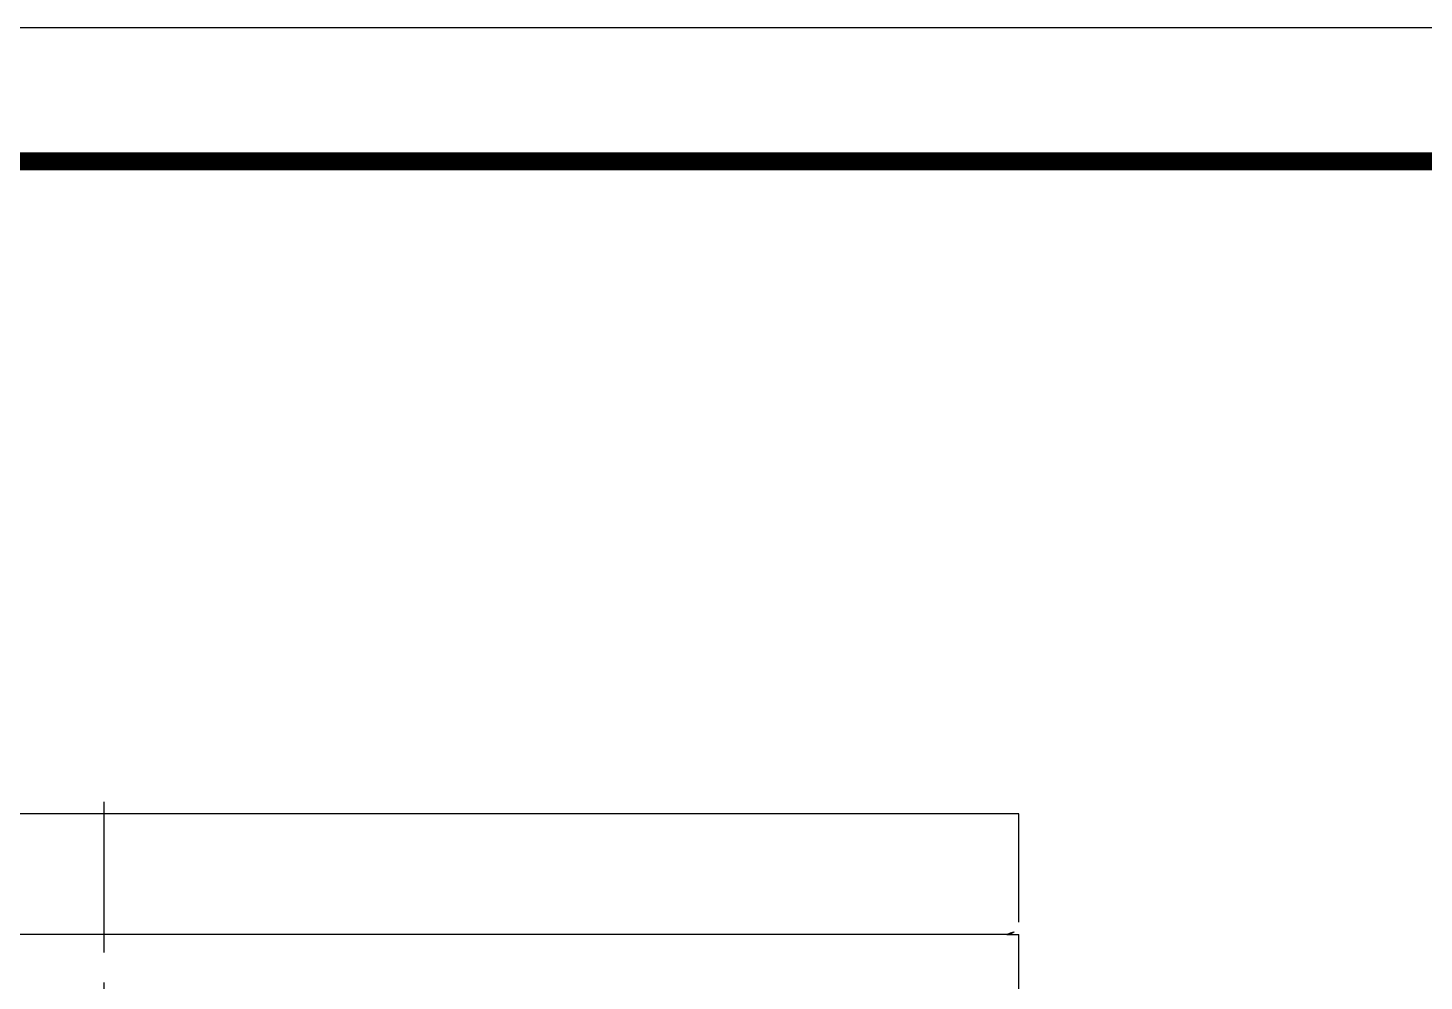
# Model space of a CAD drawing. Extents: x 16296675745 to 16296677481, y -37409619395 to -37409618123.
# Drawn here: x 16296676000.4 to 16296676116.3, y -37409618312.3 to -37409618233.2 of the extents above; entities that cross this region are included whole.
import ezdxf

# ---------------------------------------------------------------- set-up
doc = ezdxf.new("R2010")
doc.units = 0
doc.header["$LTSCALE"] = 10
doc.header["$MEASUREMENT"] = 0
doc.linetypes.add('CENTER', pattern=[2, 1.25, -0.25, 0.25, -0.25])
doc.layers.get('0').update_dxf_attribs({"linetype": 'CONTINUOUS'})
doc.layers.add('BODY', color=7, linetype='CONTINUOUS')
doc.layers.add('Make2D$보임$선', color=7, linetype='CONTINUOUS', true_color=0x000000)

msp = doc.modelspace()

# ---------------------------------------------------------------- linework, layer by layer
at = {"color": 1, "linetype": 'CENTER'}
msp.add_line((16296676006.693979, -37409618297.456497), (16296676006.693979, -37409618413.956497), dxfattribs=at)
at = {"ltscale": 0.5}
msp.add_lwpolyline([(16296675826.83497, -37409618710.177017), (16296676477.83497, -37409618710.177017), (16296676477.83497, -37409618233.177017), (16296675826.83497, -37409618233.177017)], close=True, dxfattribs=at)
at = {"color": 5, "linetype": 'ByBlock', "lineweight": 200, "const_width": 1.5}
msp.add_lwpolyline([(16296675837.303169, -37409618689.752296), (16296676467.303169, -37409618689.752296), (16296676467.303169, -37409618244.252296), (16296675837.303169, -37409618244.252296)], close=True, dxfattribs=at)
at = {"layer": 'BODY'}
for p, q in [((16296676082.693979, -37409618298.456497), (16296676081.693979, -37409618298.456497)), ((16296676082.693979, -37409618307.456497), (16296676082.693979, -37409618298.456497)), ((16296676081.693979, -37409618308.456497), (16296675931.693979, -37409618308.456497)), ((16296676081.693979, -37409618308.456497), (16296676082.693979, -37409618308.456497)), ((16296676082.693979, -37409618397.956497), (16296676082.693979, -37409618308.456497))]:
    msp.add_line(p, q, dxfattribs=at)
msp.add_arc((16296676081.693979, -37409618307.456497), 1, 270, 0, dxfattribs=at)
at = {"layer": 'Make2D$보임$선', "color": 0}
msp.add_line((16296676082.693979, -37409618298.456497), (16296675930.693979, -37409618298.456497), dxfattribs=at)

doc.saveas('drawing.dxf')
